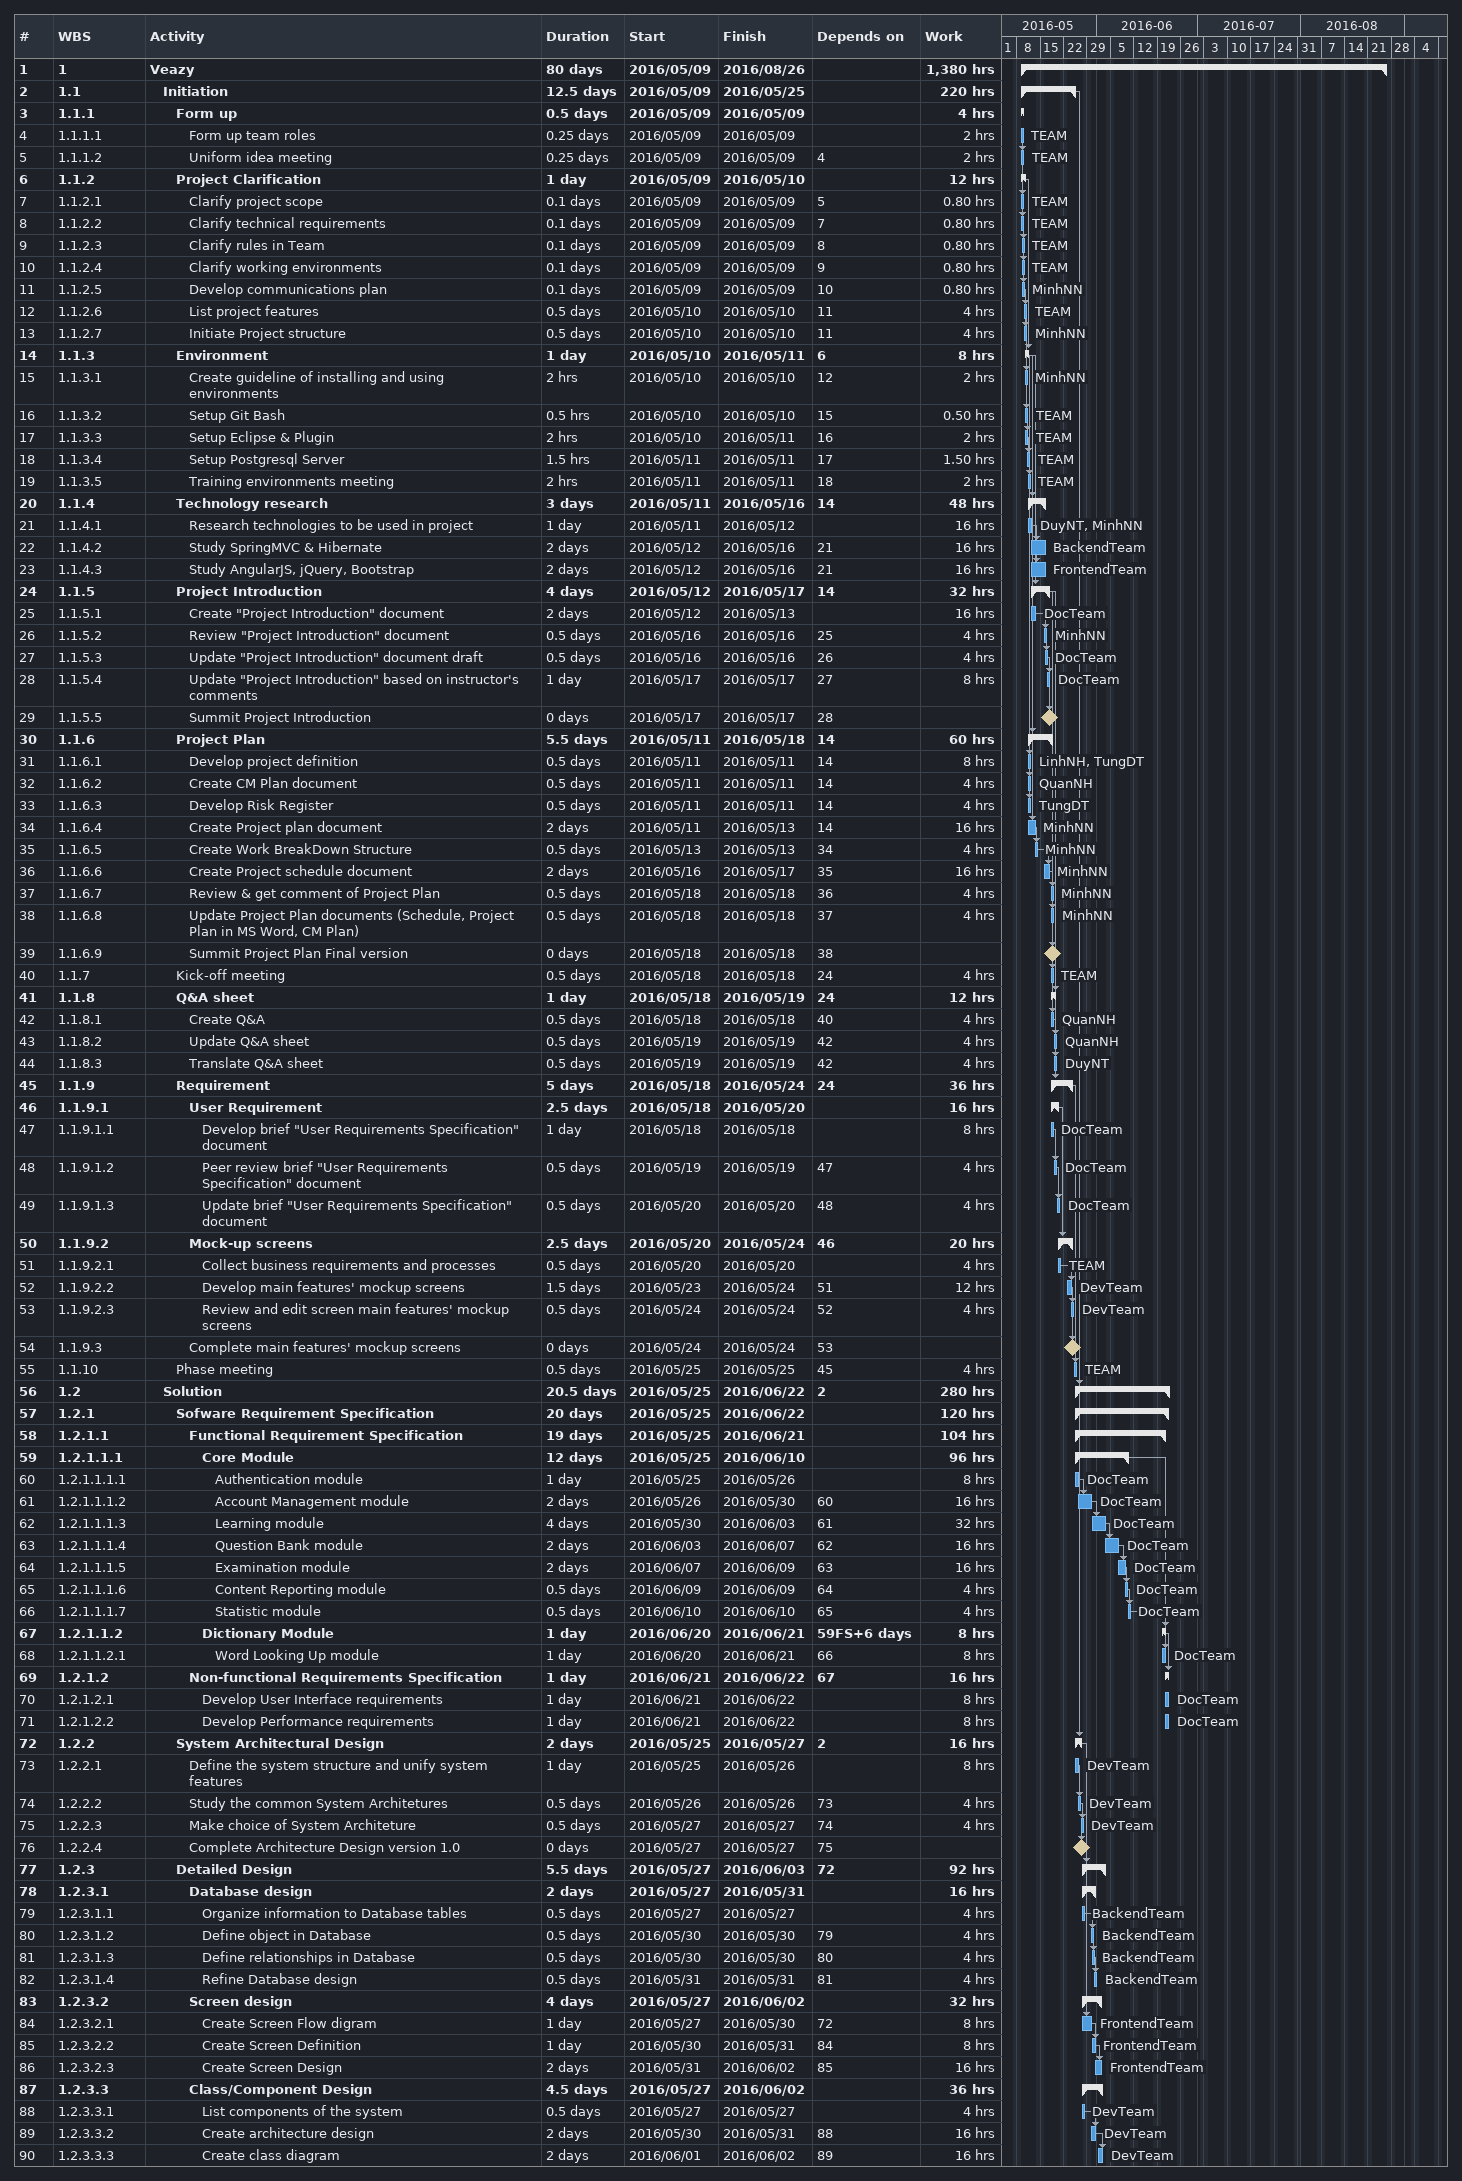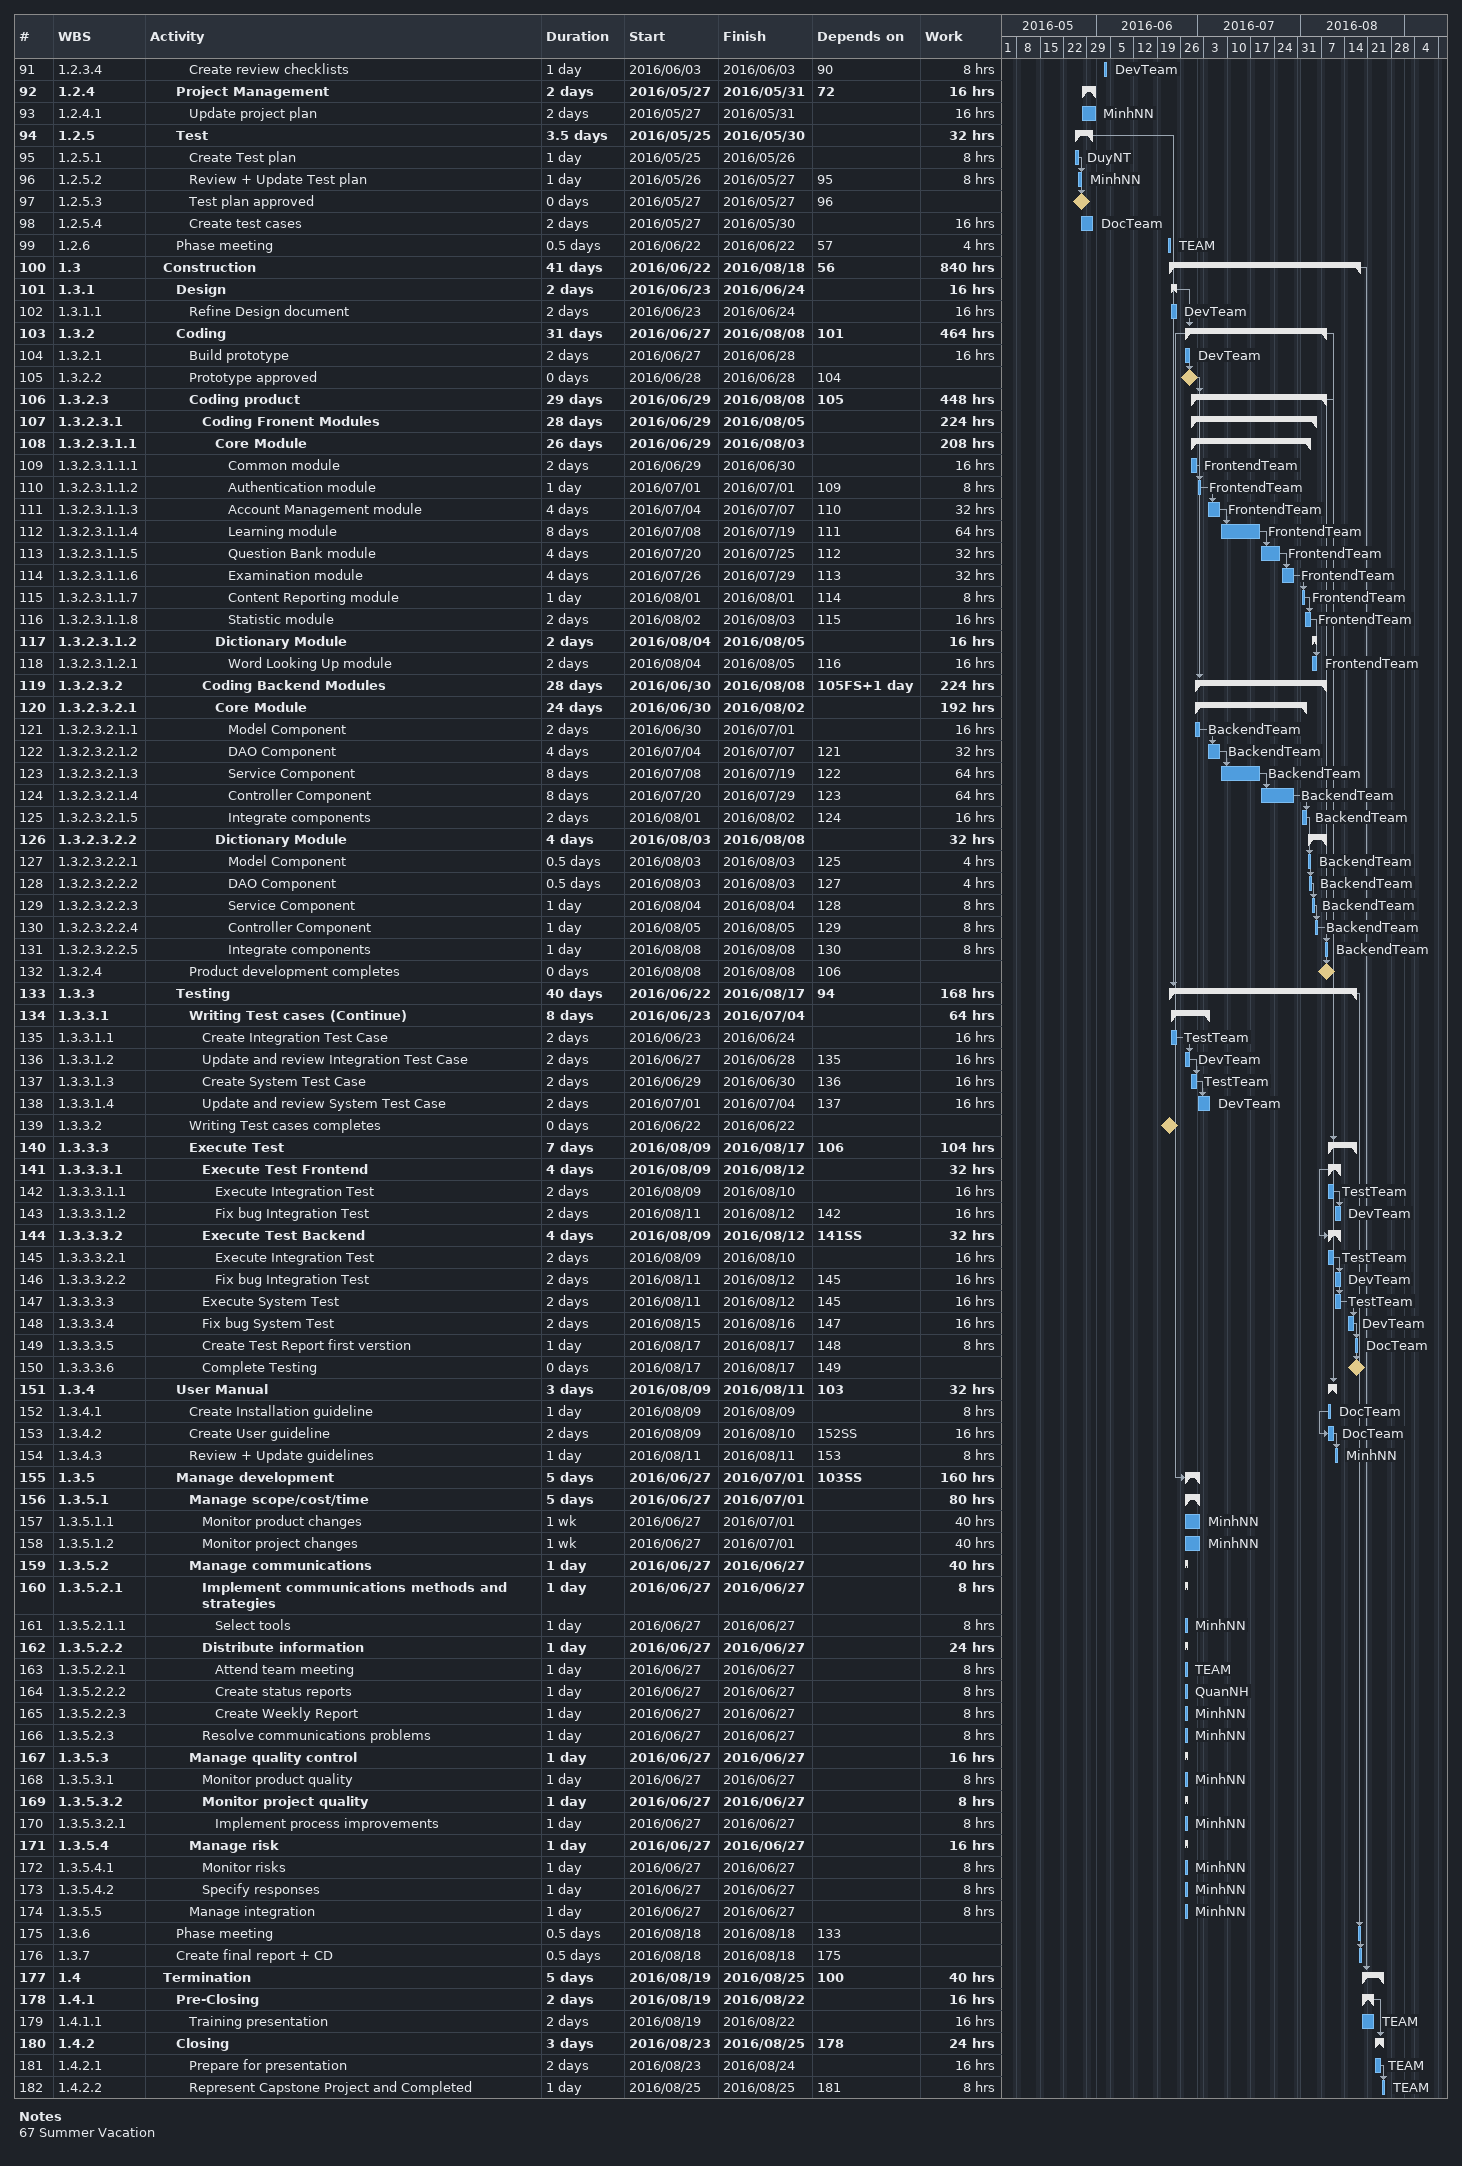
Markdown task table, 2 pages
| ID | WBS | Task | Duration | Start | Finish | Predecessors | Resources | Work (h) |
|---|---|---|---|---|---|---|---|---|
| 1 | 1 | **Veazy** | 80d | 2016-05-09 | 2016-08-26 |  |  | 1380 |
| 2 | 1.1 | **Initiation** | 12.5d | 2016-05-09 | 2016-05-25 |  |  | 220 |
| 3 | 1.1.1 | **Form up** | 0.5d | 2016-05-09 | 2016-05-09 |  |  | 4 |
| 4 | 1.1.1.1 | Form up team roles | 0.25d | 2016-05-09 | 2016-05-09 |  | TEAM | 2 |
| 5 | 1.1.1.2 | Uniform idea meeting | 0.25d | 2016-05-09 | 2016-05-09 | 4 | TEAM | 2 |
| 6 | 1.1.2 | **Project Clarification** | 1d | 2016-05-09 | 2016-05-10 |  |  | 12 |
| 7 | 1.1.2.1 | Clarify project scope | 0.1d | 2016-05-09 | 2016-05-09 | 5 | TEAM | 0.80 |
| 8 | 1.1.2.2 | Clarify technical requirements | 0.1d | 2016-05-09 | 2016-05-09 | 7 | TEAM | 0.80 |
| 9 | 1.1.2.3 | Clarify rules in Team | 0.1d | 2016-05-09 | 2016-05-09 | 8 | TEAM | 0.80 |
| 10 | 1.1.2.4 | Clarify working environments | 0.1d | 2016-05-09 | 2016-05-09 | 9 | TEAM | 0.80 |
| 11 | 1.1.2.5 | Develop communications plan | 0.1d | 2016-05-09 | 2016-05-09 | 10 | MinhNN | 0.80 |
| 12 | 1.1.2.6 | List project features | 0.5d | 2016-05-10 | 2016-05-10 | 11 | TEAM | 4 |
| 13 | 1.1.2.7 | Initiate Project structure | 0.5d | 2016-05-10 | 2016-05-10 | 11 | MinhNN | 4 |
| 14 | 1.1.3 | **Environment** | 1d | 2016-05-10 | 2016-05-11 | 6 |  | 8 |
| 15 | 1.1.3.1 | Create guideline of installing and using environments | 2h | 2016-05-10 | 2016-05-10 | 12 | MinhNN | 2 |
| 16 | 1.1.3.2 | Setup Git Bash | 0.5h | 2016-05-10 | 2016-05-10 | 15 | TEAM | 0.50 |
| 17 | 1.1.3.3 | Setup Eclipse & Plugin | 2h | 2016-05-10 | 2016-05-11 | 16 | TEAM | 2 |
| 18 | 1.1.3.4 | Setup Postgresql Server | 1.5h | 2016-05-11 | 2016-05-11 | 17 | TEAM | 1.50 |
| 19 | 1.1.3.5 | Training environments meeting | 2h | 2016-05-11 | 2016-05-11 | 18 | TEAM | 2 |
| 20 | 1.1.4 | **Technology research** | 3d | 2016-05-11 | 2016-05-16 | 14 |  | 48 |
| 21 | 1.1.4.1 | Research technologies to be used in project | 1d | 2016-05-11 | 2016-05-12 |  | DuyNT, MinhNN | 16 |
| 22 | 1.1.4.2 | Study SpringMVC & Hibernate | 2d | 2016-05-12 | 2016-05-16 | 21 | BackendTeam | 16 |
| 23 | 1.1.4.3 | Study AngularJS, jQuery, Bootstrap | 2d | 2016-05-12 | 2016-05-16 | 21 | FrontendTeam | 16 |
| 24 | 1.1.5 | **Project Introduction** | 4d | 2016-05-12 | 2016-05-17 | 14 |  | 32 |
| 25 | 1.1.5.1 | Create "Project Introduction" document | 2d | 2016-05-12 | 2016-05-13 |  | DocTeam | 16 |
| 26 | 1.1.5.2 | Review "Project Introduction" document | 0.5d | 2016-05-16 | 2016-05-16 | 25 | MinhNN | 4 |
| 27 | 1.1.5.3 | Update "Project Introduction" document draft | 0.5d | 2016-05-16 | 2016-05-16 | 26 | DocTeam | 4 |
| 28 | 1.1.5.4 | Update "Project Introduction" based on instructor's comments | 1d | 2016-05-17 | 2016-05-17 | 27 | DocTeam | 8 |
| 29 | 1.1.5.5 | Summit Project Introduction | 0d | 2016-05-17 | 2016-05-17 | 28 |  |  |
| 30 | 1.1.6 | **Project Plan** | 5.5d | 2016-05-11 | 2016-05-18 | 14 |  | 60 |
| 31 | 1.1.6.1 | Develop project definition | 0.5d | 2016-05-11 | 2016-05-11 | 14 | LinhNH, TungDT | 8 |
| 32 | 1.1.6.2 | Create CM Plan document | 0.5d | 2016-05-11 | 2016-05-11 | 14 | QuanNH | 4 |
| 33 | 1.1.6.3 | Develop Risk Register | 0.5d | 2016-05-11 | 2016-05-11 | 14 | TungDT | 4 |
| 34 | 1.1.6.4 | Create Project plan document | 2d | 2016-05-11 | 2016-05-13 | 14 | MinhNN | 16 |
| 35 | 1.1.6.5 | Create Work BreakDown Structure | 0.5d | 2016-05-13 | 2016-05-13 | 34 | MinhNN | 4 |
| 36 | 1.1.6.6 | Create Project schedule document | 2d | 2016-05-16 | 2016-05-17 | 35 | MinhNN | 16 |
| 37 | 1.1.6.7 | Review & get comment of Project Plan | 0.5d | 2016-05-18 | 2016-05-18 | 36 | MinhNN | 4 |
| 38 | 1.1.6.8 | Update Project Plan documents (Schedule, Project Plan in MS Word, CM Plan) | 0.5d | 2016-05-18 | 2016-05-18 | 37 | MinhNN | 4 |
| 39 | 1.1.6.9 | Summit Project Plan Final version | 0d | 2016-05-18 | 2016-05-18 | 38 |  |  |
| 40 | 1.1.7 | Kick-off meeting | 0.5d | 2016-05-18 | 2016-05-18 | 24 | TEAM | 4 |
| 41 | 1.1.8 | **Q&A sheet** | 1d | 2016-05-18 | 2016-05-19 | 24 |  | 12 |
| 42 | 1.1.8.1 | Create Q&A | 0.5d | 2016-05-18 | 2016-05-18 | 40 | QuanNH | 4 |
| 43 | 1.1.8.2 | Update Q&A sheet | 0.5d | 2016-05-19 | 2016-05-19 | 42 | QuanNH | 4 |
| 44 | 1.1.8.3 | Translate Q&A sheet | 0.5d | 2016-05-19 | 2016-05-19 | 42 | DuyNT | 4 |
| 45 | 1.1.9 | **Requirement** | 5d | 2016-05-18 | 2016-05-24 | 24 |  | 36 |
| 46 | 1.1.9.1 | **User Requirement** | 2.5d | 2016-05-18 | 2016-05-20 |  |  | 16 |
| 47 | 1.1.9.1.1 | Develop brief "User Requirements Specification" document | 1d | 2016-05-18 | 2016-05-18 |  | DocTeam | 8 |
| 48 | 1.1.9.1.2 | Peer review brief "User Requirements Specification" document | 0.5d | 2016-05-19 | 2016-05-19 | 47 | DocTeam | 4 |
| 49 | 1.1.9.1.3 | Update brief "User Requirements Specification" document | 0.5d | 2016-05-20 | 2016-05-20 | 48 | DocTeam | 4 |
| 50 | 1.1.9.2 | **Mock-up screens** | 2.5d | 2016-05-20 | 2016-05-24 | 46 |  | 20 |
| 51 | 1.1.9.2.1 | Collect business requirements and processes | 0.5d | 2016-05-20 | 2016-05-20 |  | TEAM | 4 |
| 52 | 1.1.9.2.2 | Develop main features' mockup screens | 1.5d | 2016-05-23 | 2016-05-24 | 51 | DevTeam | 12 |
| 53 | 1.1.9.2.3 | Review and edit screen main features' mockup screens | 0.5d | 2016-05-24 | 2016-05-24 | 52 | DevTeam | 4 |
| 54 | 1.1.9.3 | Complete main features' mockup screens | 0d | 2016-05-24 | 2016-05-24 | 53 |  |  |
| 55 | 1.1.10 | Phase meeting | 0.5d | 2016-05-25 | 2016-05-25 | 45 | TEAM | 4 |
| 56 | 1.2 | **Solution** | 20.5d | 2016-05-25 | 2016-06-22 | 2 |  | 280 |
| 57 | 1.2.1 | **Sofware Requirement Specification** | 20d | 2016-05-25 | 2016-06-22 |  |  | 120 |
| 58 | 1.2.1.1 | **Functional Requirement Specification** | 19d | 2016-05-25 | 2016-06-21 |  |  | 104 |
| 59 | 1.2.1.1.1 | **Core Module** | 12d | 2016-05-25 | 2016-06-10 |  |  | 96 |
| 60 | 1.2.1.1.1.1 | Authentication module | 1d | 2016-05-25 | 2016-05-26 |  | DocTeam | 8 |
| 61 | 1.2.1.1.1.2 | Account Management module | 2d | 2016-05-26 | 2016-05-30 | 60 | DocTeam | 16 |
| 62 | 1.2.1.1.1.3 | Learning module | 4d | 2016-05-30 | 2016-06-03 | 61 | DocTeam | 32 |
| 63 | 1.2.1.1.1.4 | Question Bank module | 2d | 2016-06-03 | 2016-06-07 | 62 | DocTeam | 16 |
| 64 | 1.2.1.1.1.5 | Examination module | 2d | 2016-06-07 | 2016-06-09 | 63 | DocTeam | 16 |
| 65 | 1.2.1.1.1.6 | Content Reporting module | 0.5d | 2016-06-09 | 2016-06-09 | 64 | DocTeam | 4 |
| 66 | 1.2.1.1.1.7 | Statistic module | 0.5d | 2016-06-10 | 2016-06-10 | 65 | DocTeam | 4 |
| 67 | 1.2.1.1.2 | **Dictionary Module** | 1d | 2016-06-20 | 2016-06-21 | 59FS+6d |  | 8 |
| 68 | 1.2.1.1.2.1 | Word Looking Up module | 1d | 2016-06-20 | 2016-06-21 | 66 | DocTeam | 8 |
| 69 | 1.2.1.2 | **Non-functional Requirements Specification** | 1d | 2016-06-21 | 2016-06-22 | 67 |  | 16 |
| 70 | 1.2.1.2.1 | Develop User Interface requirements | 1d | 2016-06-21 | 2016-06-22 |  | DocTeam | 8 |
| 71 | 1.2.1.2.2 | Develop Performance requirements | 1d | 2016-06-21 | 2016-06-22 |  | DocTeam | 8 |
| 72 | 1.2.2 | **System Architectural Design** | 2d | 2016-05-25 | 2016-05-27 | 2 |  | 16 |
| 73 | 1.2.2.1 | Define the system structure and unify system features | 1d | 2016-05-25 | 2016-05-26 |  | DevTeam | 8 |
| 74 | 1.2.2.2 | Study the common System Architetures | 0.5d | 2016-05-26 | 2016-05-26 | 73 | DevTeam | 4 |
| 75 | 1.2.2.3 | Make choice of System Architeture | 0.5d | 2016-05-27 | 2016-05-27 | 74 | DevTeam | 4 |
| 76 | 1.2.2.4 | Complete Architecture Design version 1.0 | 0d | 2016-05-27 | 2016-05-27 | 75 |  |  |
| 77 | 1.2.3 | **Detailed Design** | 5.5d | 2016-05-27 | 2016-06-03 | 72 |  | 92 |
| 78 | 1.2.3.1 | **Database design** | 2d | 2016-05-27 | 2016-05-31 |  |  | 16 |
| 79 | 1.2.3.1.1 | Organize information to Database tables | 0.5d | 2016-05-27 | 2016-05-27 |  | BackendTeam | 4 |
| 80 | 1.2.3.1.2 | Define object in Database | 0.5d | 2016-05-30 | 2016-05-30 | 79 | BackendTeam | 4 |
| 81 | 1.2.3.1.3 | Define relationships in Database | 0.5d | 2016-05-30 | 2016-05-30 | 80 | BackendTeam | 4 |
| 82 | 1.2.3.1.4 | Refine Database design | 0.5d | 2016-05-31 | 2016-05-31 | 81 | BackendTeam | 4 |
| 83 | 1.2.3.2 | **Screen design** | 4d | 2016-05-27 | 2016-06-02 |  |  | 32 |
| 84 | 1.2.3.2.1 | Create Screen Flow digram | 1d | 2016-05-27 | 2016-05-30 | 72 | FrontendTeam | 8 |
| 85 | 1.2.3.2.2 | Create Screen Definition | 1d | 2016-05-30 | 2016-05-31 | 84 | FrontendTeam | 8 |
| 86 | 1.2.3.2.3 | Create Screen Design | 2d | 2016-05-31 | 2016-06-02 | 85 | FrontendTeam | 16 |
| 87 | 1.2.3.3 | **Class/Component Design** | 4.5d | 2016-05-27 | 2016-06-02 |  |  | 36 |
| 88 | 1.2.3.3.1 | List components of the system | 0.5d | 2016-05-27 | 2016-05-27 |  | DevTeam | 4 |
| 89 | 1.2.3.3.2 | Create architecture design | 2d | 2016-05-30 | 2016-05-31 | 88 | DevTeam | 16 |
| 90 | 1.2.3.3.3 | Create class diagram | 2d | 2016-06-01 | 2016-06-02 | 89 | DevTeam | 16 |
| 91 | 1.2.3.4 | Create review checklists | 1d | 2016-06-03 | 2016-06-03 | 90 | DevTeam | 8 |
| 92 | 1.2.4 | **Project Management** | 2d | 2016-05-27 | 2016-05-31 | 72 |  | 16 |
| 93 | 1.2.4.1 | Update project plan | 2d | 2016-05-27 | 2016-05-31 |  | MinhNN | 16 |
| 94 | 1.2.5 | **Test** | 3.5d | 2016-05-25 | 2016-05-30 |  |  | 32 |
| 95 | 1.2.5.1 | Create Test plan | 1d | 2016-05-25 | 2016-05-26 |  | DuyNT | 8 |
| 96 | 1.2.5.2 | Review + Update Test plan | 1d | 2016-05-26 | 2016-05-27 | 95 | MinhNN | 8 |
| 97 | 1.2.5.3 | Test plan approved | 0d | 2016-05-27 | 2016-05-27 | 96 |  |  |
| 98 | 1.2.5.4 | Create test cases | 2d | 2016-05-27 | 2016-05-30 |  | DocTeam | 16 |
| 99 | 1.2.6 | Phase meeting | 0.5d | 2016-06-22 | 2016-06-22 | 57 | TEAM | 4 |
| 100 | 1.3 | **Construction** | 41d | 2016-06-22 | 2016-08-18 | 56 |  | 840 |
| 101 | 1.3.1 | **Design** | 2d | 2016-06-23 | 2016-06-24 |  |  | 16 |
| 102 | 1.3.1.1 | Refine Design document | 2d | 2016-06-23 | 2016-06-24 |  | DevTeam | 16 |
| 103 | 1.3.2 | **Coding** | 31d | 2016-06-27 | 2016-08-08 | 101 |  | 464 |
| 104 | 1.3.2.1 | Build prototype | 2d | 2016-06-27 | 2016-06-28 |  | DevTeam | 16 |
| 105 | 1.3.2.2 | Prototype approved | 0d | 2016-06-28 | 2016-06-28 | 104 |  |  |
| 106 | 1.3.2.3 | **Coding product** | 29d | 2016-06-29 | 2016-08-08 | 105 |  | 448 |
| 107 | 1.3.2.3.1 | **Coding Fronent Modules** | 28d | 2016-06-29 | 2016-08-05 |  |  | 224 |
| 108 | 1.3.2.3.1.1 | **Core Module** | 26d | 2016-06-29 | 2016-08-03 |  |  | 208 |
| 109 | 1.3.2.3.1.1.1 | Common module | 2d | 2016-06-29 | 2016-06-30 |  | FrontendTeam | 16 |
| 110 | 1.3.2.3.1.1.2 | Authentication module | 1d | 2016-07-01 | 2016-07-01 | 109 | FrontendTeam | 8 |
| 111 | 1.3.2.3.1.1.3 | Account Management module | 4d | 2016-07-04 | 2016-07-07 | 110 | FrontendTeam | 32 |
| 112 | 1.3.2.3.1.1.4 | Learning module | 8d | 2016-07-08 | 2016-07-19 | 111 | FrontendTeam | 64 |
| 113 | 1.3.2.3.1.1.5 | Question Bank module | 4d | 2016-07-20 | 2016-07-25 | 112 | FrontendTeam | 32 |
| 114 | 1.3.2.3.1.1.6 | Examination module | 4d | 2016-07-26 | 2016-07-29 | 113 | FrontendTeam | 32 |
| 115 | 1.3.2.3.1.1.7 | Content Reporting module | 1d | 2016-08-01 | 2016-08-01 | 114 | FrontendTeam | 8 |
| 116 | 1.3.2.3.1.1.8 | Statistic module | 2d | 2016-08-02 | 2016-08-03 | 115 | FrontendTeam | 16 |
| 117 | 1.3.2.3.1.2 | **Dictionary Module** | 2d | 2016-08-04 | 2016-08-05 |  |  | 16 |
| 118 | 1.3.2.3.1.2.1 | Word Looking Up module | 2d | 2016-08-04 | 2016-08-05 | 116 | FrontendTeam | 16 |
| 119 | 1.3.2.3.2 | **Coding Backend Modules** | 28d | 2016-06-30 | 2016-08-08 | 105FS+1d |  | 224 |
| 120 | 1.3.2.3.2.1 | **Core Module** | 24d | 2016-06-30 | 2016-08-02 |  |  | 192 |
| 121 | 1.3.2.3.2.1.1 | Model Component | 2d | 2016-06-30 | 2016-07-01 |  | BackendTeam | 16 |
| 122 | 1.3.2.3.2.1.2 | DAO Component | 4d | 2016-07-04 | 2016-07-07 | 121 | BackendTeam | 32 |
| 123 | 1.3.2.3.2.1.3 | Service Component | 8d | 2016-07-08 | 2016-07-19 | 122 | BackendTeam | 64 |
| 124 | 1.3.2.3.2.1.4 | Controller Component | 8d | 2016-07-20 | 2016-07-29 | 123 | BackendTeam | 64 |
| 125 | 1.3.2.3.2.1.5 | Integrate components | 2d | 2016-08-01 | 2016-08-02 | 124 | BackendTeam | 16 |
| 126 | 1.3.2.3.2.2 | **Dictionary Module** | 4d | 2016-08-03 | 2016-08-08 |  |  | 32 |
| 127 | 1.3.2.3.2.2.1 | Model Component | 0.5d | 2016-08-03 | 2016-08-03 | 125 | BackendTeam | 4 |
| 128 | 1.3.2.3.2.2.2 | DAO Component | 0.5d | 2016-08-03 | 2016-08-03 | 127 | BackendTeam | 4 |
| 129 | 1.3.2.3.2.2.3 | Service Component | 1d | 2016-08-04 | 2016-08-04 | 128 | BackendTeam | 8 |
| 130 | 1.3.2.3.2.2.4 | Controller Component | 1d | 2016-08-05 | 2016-08-05 | 129 | BackendTeam | 8 |
| 131 | 1.3.2.3.2.2.5 | Integrate components | 1d | 2016-08-08 | 2016-08-08 | 130 | BackendTeam | 8 |
| 132 | 1.3.2.4 | Product development completes | 0d | 2016-08-08 | 2016-08-08 | 106 |  |  |
| 133 | 1.3.3 | **Testing** | 40d | 2016-06-22 | 2016-08-17 | 94 |  | 168 |
| 134 | 1.3.3.1 | **Writing Test cases (Continue)** | 8d | 2016-06-23 | 2016-07-04 |  |  | 64 |
| 135 | 1.3.3.1.1 | Create Integration Test Case | 2d | 2016-06-23 | 2016-06-24 |  | TestTeam | 16 |
| 136 | 1.3.3.1.2 | Update and review Integration Test Case | 2d | 2016-06-27 | 2016-06-28 | 135 | DevTeam | 16 |
| 137 | 1.3.3.1.3 | Create System Test Case | 2d | 2016-06-29 | 2016-06-30 | 136 | TestTeam | 16 |
| 138 | 1.3.3.1.4 | Update and review System Test Case | 2d | 2016-07-01 | 2016-07-04 | 137 | DevTeam | 16 |
| 139 | 1.3.3.2 | Writing Test cases completes | 0d | 2016-06-22 | 2016-06-22 |  |  |  |
| 140 | 1.3.3.3 | **Execute Test** | 7d | 2016-08-09 | 2016-08-17 | 106 |  | 104 |
| 141 | 1.3.3.3.1 | **Execute Test Frontend** | 4d | 2016-08-09 | 2016-08-12 |  |  | 32 |
| 142 | 1.3.3.3.1.1 | Execute Integration Test | 2d | 2016-08-09 | 2016-08-10 |  | TestTeam | 16 |
| 143 | 1.3.3.3.1.2 | Fix bug Integration Test | 2d | 2016-08-11 | 2016-08-12 | 142 | DevTeam | 16 |
| 144 | 1.3.3.3.2 | **Execute Test Backend** | 4d | 2016-08-09 | 2016-08-12 | 141SS |  | 32 |
| 145 | 1.3.3.3.2.1 | Execute Integration Test | 2d | 2016-08-09 | 2016-08-10 |  | TestTeam | 16 |
| 146 | 1.3.3.3.2.2 | Fix bug Integration Test | 2d | 2016-08-11 | 2016-08-12 | 145 | DevTeam | 16 |
| 147 | 1.3.3.3.3 | Execute System Test | 2d | 2016-08-11 | 2016-08-12 | 145 | TestTeam | 16 |
| 148 | 1.3.3.3.4 | Fix bug System Test | 2d | 2016-08-15 | 2016-08-16 | 147 | DevTeam | 16 |
| 149 | 1.3.3.3.5 | Create Test Report first verstion | 1d | 2016-08-17 | 2016-08-17 | 148 | DocTeam | 8 |
| 150 | 1.3.3.3.6 | Complete Testing | 0d | 2016-08-17 | 2016-08-17 | 149 |  |  |
| 151 | 1.3.4 | **User Manual** | 3d | 2016-08-09 | 2016-08-11 | 103 |  | 32 |
| 152 | 1.3.4.1 | Create Installation guideline | 1d | 2016-08-09 | 2016-08-09 |  | DocTeam | 8 |
| 153 | 1.3.4.2 | Create User guideline | 2d | 2016-08-09 | 2016-08-10 | 152SS | DocTeam | 16 |
| 154 | 1.3.4.3 | Review + Update guidelines | 1d | 2016-08-11 | 2016-08-11 | 153 | MinhNN | 8 |
| 155 | 1.3.5 | **Manage development** | 5d | 2016-06-27 | 2016-07-01 | 103SS |  | 160 |
| 156 | 1.3.5.1 | **Manage scope/cost/time** | 5d | 2016-06-27 | 2016-07-01 |  |  | 80 |
| 157 | 1.3.5.1.1 | Monitor product changes | 1w | 2016-06-27 | 2016-07-01 |  | MinhNN | 40 |
| 158 | 1.3.5.1.2 | Monitor project changes | 1w | 2016-06-27 | 2016-07-01 |  | MinhNN | 40 |
| 159 | 1.3.5.2 | **Manage communications** | 1d | 2016-06-27 | 2016-06-27 |  |  | 40 |
| 160 | 1.3.5.2.1 | **Implement communications methods and strategies** | 1d | 2016-06-27 | 2016-06-27 |  |  | 8 |
| 161 | 1.3.5.2.1.1 | Select tools | 1d | 2016-06-27 | 2016-06-27 |  | MinhNN | 8 |
| 162 | 1.3.5.2.2 | **Distribute information** | 1d | 2016-06-27 | 2016-06-27 |  |  | 24 |
| 163 | 1.3.5.2.2.1 | Attend team meeting | 1d | 2016-06-27 | 2016-06-27 |  | TEAM | 8 |
| 164 | 1.3.5.2.2.2 | Create status reports | 1d | 2016-06-27 | 2016-06-27 |  | QuanNH | 8 |
| 165 | 1.3.5.2.2.3 | Create Weekly Report | 1d | 2016-06-27 | 2016-06-27 |  | MinhNN | 8 |
| 166 | 1.3.5.2.3 | Resolve communications problems | 1d | 2016-06-27 | 2016-06-27 |  | MinhNN | 8 |
| 167 | 1.3.5.3 | **Manage quality control** | 1d | 2016-06-27 | 2016-06-27 |  |  | 16 |
| 168 | 1.3.5.3.1 | Monitor product quality | 1d | 2016-06-27 | 2016-06-27 |  | MinhNN | 8 |
| 169 | 1.3.5.3.2 | **Monitor project quality** | 1d | 2016-06-27 | 2016-06-27 |  |  | 8 |
| 170 | 1.3.5.3.2.1 | Implement process improvements | 1d | 2016-06-27 | 2016-06-27 |  | MinhNN | 8 |
| 171 | 1.3.5.4 | **Manage risk** | 1d | 2016-06-27 | 2016-06-27 |  |  | 16 |
| 172 | 1.3.5.4.1 | Monitor risks | 1d | 2016-06-27 | 2016-06-27 |  | MinhNN | 8 |
| 173 | 1.3.5.4.2 | Specify responses | 1d | 2016-06-27 | 2016-06-27 |  | MinhNN | 8 |
| 174 | 1.3.5.5 | Manage integration | 1d | 2016-06-27 | 2016-06-27 |  | MinhNN | 8 |
| 175 | 1.3.6 | Phase meeting | 0.5d | 2016-08-18 | 2016-08-18 | 133 |  |  |
| 176 | 1.3.7 | Create final report + CD | 0.5d | 2016-08-18 | 2016-08-18 | 175 |  |  |
| 177 | 1.4 | **Termination** | 5d | 2016-08-19 | 2016-08-25 | 100 |  | 40 |
| 178 | 1.4.1 | **Pre-Closing** | 2d | 2016-08-19 | 2016-08-22 |  |  | 16 |
| 179 | 1.4.1.1 | Training presentation | 2d | 2016-08-19 | 2016-08-22 |  | TEAM | 16 |
| 180 | 1.4.2 | **Closing** | 3d | 2016-08-23 | 2016-08-25 | 178 |  | 24 |
| 181 | 1.4.2.1 | Prepare for presentation | 2d | 2016-08-23 | 2016-08-24 |  | TEAM | 16 |
| 182 | 1.4.2.2 | Represent Capstone Project and Completed | 1d | 2016-08-25 | 2016-08-25 | 181 | TEAM | 8 |

Notes
- 67: Summer Vacation
